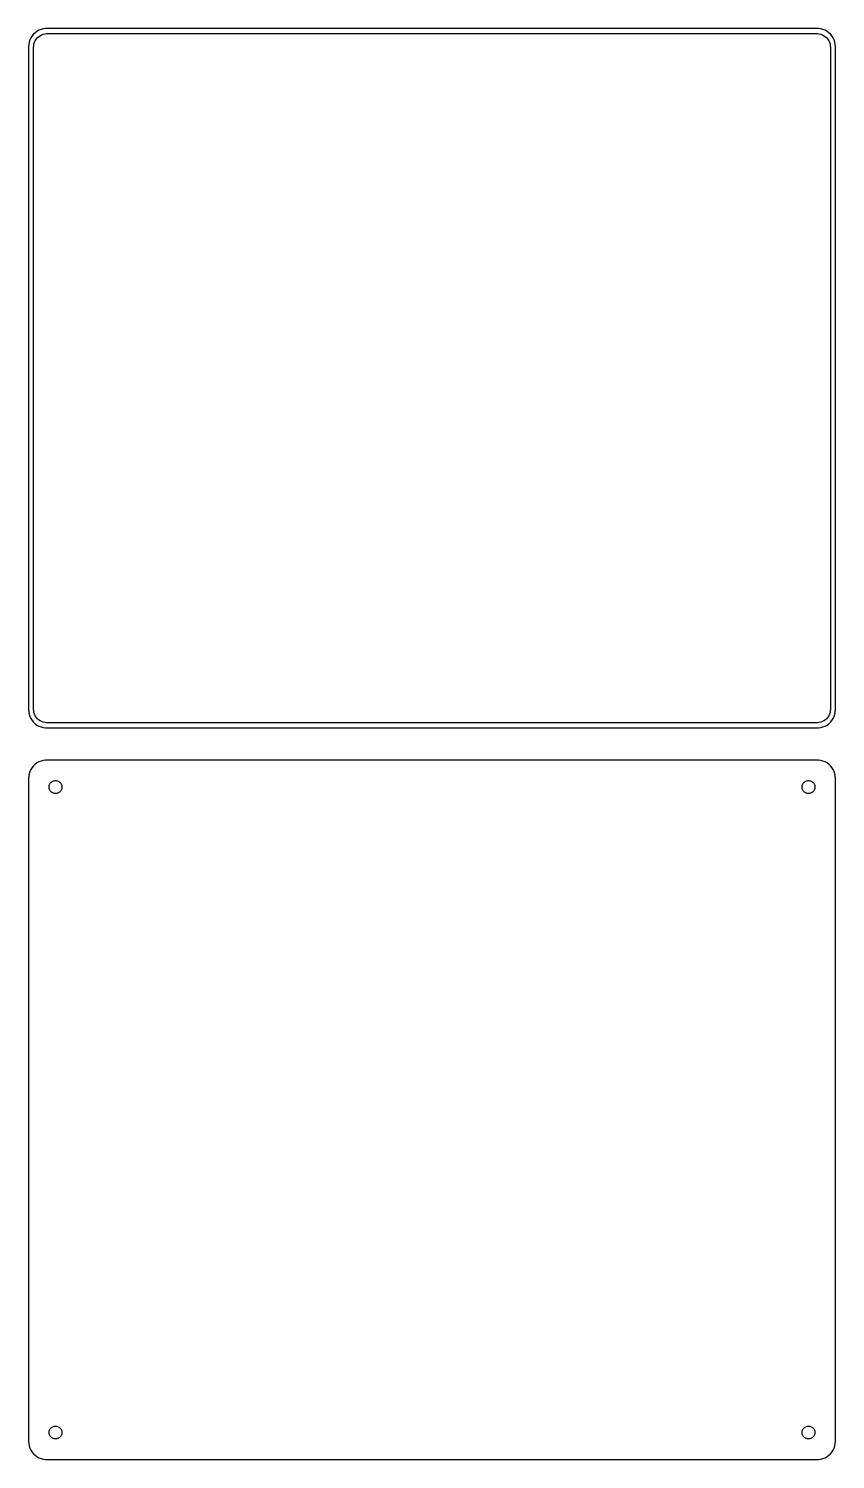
# Model space of a CAD drawing. Header units: metres. Extents: x -112 to 112, y 107 to 505.
import ezdxf

# ---------------------------------------------------------------- set-up
doc = ezdxf.new("R2010")
doc.units = ezdxf.units.M

msp = doc.modelspace()

# ---------------------------------------------------------------- linework, layer by layer
for p, q in [((-111.882, 502.909), (-112.149, 502.341)), ((-111.545, 503.439), (-111.882, 502.909)), ((-111.145, 503.923), (-111.545, 503.439)), ((-110.687, 504.353), (-111.145, 503.923)), ((-110.179, 504.722), (-110.687, 504.353)), ((-110.38, 502.524), (-110.071, 502.899)), ((-109.629, 505.024), (-110.179, 504.722)), ((-110.071, 502.899), (-109.716, 503.231)), ((-109.716, 503.231), (-109.323, 503.517)), ((-109.045, 505.255), (-109.629, 505.024)), ((-109.323, 503.517), (-108.898, 503.751)), ((-108.437, 505.411), (-109.045, 505.255)), ((-108.898, 503.751), (-108.446, 503.93)), ((-108.446, 503.93), (-107.975, 504.051)), ((-107.814, 505.49), (-108.437, 505.411)), ((-107.975, 504.051), (-107.493, 504.112)), ((107.814, 505.49), (-107.814, 505.49)), ((-107.493, 504.112), (107.493, 504.112)), ((107.493, 504.112), (107.975, 504.051)), ((108.437, 505.411), (107.814, 505.49)), ((107.975, 504.051), (108.446, 503.93)), ((109.045, 505.255), (108.437, 505.411)), ((108.446, 503.93), (108.898, 503.751)), ((108.898, 503.751), (109.323, 503.517)), ((109.629, 505.024), (109.045, 505.255)), ((109.323, 503.517), (109.716, 503.231)), ((110.179, 504.722), (109.629, 505.024)), ((109.716, 503.231), (110.071, 502.899)), ((110.071, 502.899), (110.38, 502.524)), ((110.687, 504.353), (110.179, 504.722)), ((111.145, 503.923), (110.687, 504.353)), ((111.545, 503.439), (111.145, 503.923)), ((111.882, 502.909), (111.545, 503.439)), ((112.149, 502.341), (111.882, 502.909)), ((-112.461, 501.127), (-112.5, 500.5)), ((-112.5, 500.5), (-112.5, 315.5)), ((-112.343, 501.743), (-112.461, 501.127)), ((-112.149, 502.341), (-112.343, 501.743)), ((-111.119, 500.25), (-111.089, 500.735)), ((-111.119, 315.75), (-111.119, 500.25)), ((-111.089, 500.735), (-110.998, 501.212)), ((-110.998, 501.212), (-110.848, 501.674)), ((-110.848, 501.674), (-110.641, 502.114)), ((-110.641, 502.114), (-110.38, 502.524)), ((110.38, 502.524), (110.641, 502.114)), ((110.641, 502.114), (110.848, 501.674)), ((110.848, 501.674), (110.998, 501.212)), ((110.998, 501.212), (111.089, 500.735)), ((111.089, 500.735), (111.119, 500.25)), ((111.119, 500.25), (111.119, 315.75)), ((112.343, 501.743), (112.149, 502.341)), ((112.461, 501.127), (112.343, 501.743)), ((112.5, 500.5), (112.461, 501.127)), ((112.5, 315.5), (112.5, 500.5)), ((-112.5, 315.5), (-112.461, 314.873)), ((-111.089, 315.265), (-111.119, 315.75)), ((-110.998, 314.788), (-111.089, 315.265)), ((111.089, 315.265), (110.998, 314.788)), ((111.119, 315.75), (111.089, 315.265)), ((112.461, 314.873), (112.5, 315.5)), ((-112.461, 314.873), (-112.343, 314.257)), ((-112.343, 314.257), (-112.149, 313.659)), ((-112.149, 313.659), (-111.882, 313.091)), ((-111.882, 313.091), (-111.545, 312.561)), ((-111.545, 312.561), (-111.145, 312.077)), ((-111.145, 312.077), (-110.687, 311.647)), ((-110.848, 314.326), (-110.998, 314.788)), ((-110.641, 313.886), (-110.848, 314.326)), ((-110.687, 311.647), (-110.179, 311.278)), ((-110.38, 313.476), (-110.641, 313.886)), ((-110.071, 313.101), (-110.38, 313.476)), ((-110.179, 311.278), (-109.629, 310.976)), ((-109.716, 312.769), (-110.071, 313.101)), ((-109.323, 312.483), (-109.716, 312.769)), ((-108.898, 312.249), (-109.323, 312.483)), ((-108.446, 312.07), (-108.898, 312.249)), ((-107.975, 311.949), (-108.446, 312.07)), ((-107.493, 311.888), (-107.975, 311.949)), ((107.493, 311.888), (-107.493, 311.888)), ((107.975, 311.949), (107.493, 311.888)), ((108.446, 312.07), (107.975, 311.949)), ((108.898, 312.249), (108.446, 312.07)), ((109.323, 312.483), (108.898, 312.249)), ((109.716, 312.769), (109.323, 312.483)), ((109.629, 310.976), (110.179, 311.278)), ((110.071, 313.101), (109.716, 312.769)), ((110.38, 313.476), (110.071, 313.101)), ((110.179, 311.278), (110.687, 311.647)), ((110.641, 313.886), (110.38, 313.476)), ((110.848, 314.326), (110.641, 313.886)), ((110.687, 311.647), (111.145, 312.077)), ((110.998, 314.788), (110.848, 314.326)), ((111.145, 312.077), (111.545, 312.561)), ((111.545, 312.561), (111.882, 313.091)), ((111.882, 313.091), (112.149, 313.659)), ((112.149, 313.659), (112.343, 314.257)), ((112.343, 314.257), (112.461, 314.873)), ((-109.629, 310.976), (-109.045, 310.745)), ((-109.045, 310.745), (-108.437, 310.589)), ((-108.437, 310.589), (-107.814, 310.51)), ((-107.814, 310.51), (107.814, 310.51)), ((107.814, 310.51), (108.437, 310.589)), ((108.437, 310.589), (109.045, 310.745)), ((109.045, 310.745), (109.629, 310.976)), ((-111.545, 299.439), (-111.882, 298.909)), ((-111.145, 299.923), (-111.545, 299.439)), ((-110.687, 300.353), (-111.145, 299.923)), ((-110.179, 300.722), (-110.687, 300.353)), ((-109.629, 301.024), (-110.179, 300.722)), ((-109.045, 301.255), (-109.629, 301.024)), ((-108.437, 301.411), (-109.045, 301.255)), ((-107.814, 301.49), (-108.437, 301.411)), ((107.814, 301.49), (-107.814, 301.49)), ((108.437, 301.411), (107.814, 301.49)), ((109.045, 301.255), (108.437, 301.411)), ((109.629, 301.024), (109.045, 301.255)), ((110.179, 300.722), (109.629, 301.024)), ((110.687, 300.353), (110.179, 300.722)), ((111.145, 299.923), (110.687, 300.353)), ((111.545, 299.439), (111.145, 299.923)), ((111.882, 298.909), (111.545, 299.439)), ((-112.461, 297.127), (-112.5, 296.5)), ((-112.5, 296.5), (-112.5, 111.5)), ((-112.343, 297.743), (-112.461, 297.127)), ((-112.149, 298.341), (-112.343, 297.743)), ((-111.882, 298.909), (-112.149, 298.341)), ((-106.312, 295.232), (-106.147, 295.387)), ((-106.147, 295.387), (-105.964, 295.52)), ((-105.964, 295.52), (-105.766, 295.629)), ((-105.766, 295.629), (-105.556, 295.712)), ((-105.556, 295.712), (-105.337, 295.768)), ((-105.337, 295.768), (-105.113, 295.796)), ((-105.113, 295.796), (-104.887, 295.796)), ((-104.887, 295.796), (-104.663, 295.768)), ((-104.663, 295.768), (-104.444, 295.712)), ((-104.444, 295.712), (-104.234, 295.629)), ((-104.234, 295.629), (-104.036, 295.52)), ((-104.036, 295.52), (-103.853, 295.387)), ((-103.853, 295.387), (-103.688, 295.232)), ((103.688, 295.232), (103.853, 295.387)), ((103.853, 295.387), (104.036, 295.52)), ((104.036, 295.52), (104.234, 295.629)), ((104.234, 295.629), (104.444, 295.712)), ((104.444, 295.712), (104.663, 295.768)), ((104.663, 295.768), (104.887, 295.796)), ((104.887, 295.796), (105.113, 295.796)), ((105.113, 295.796), (105.337, 295.768)), ((105.337, 295.768), (105.556, 295.712)), ((105.556, 295.712), (105.766, 295.629)), ((105.766, 295.629), (105.964, 295.52)), ((105.964, 295.52), (106.147, 295.387)), ((106.147, 295.387), (106.312, 295.232)), ((112.149, 298.341), (111.882, 298.909)), ((112.343, 297.743), (112.149, 298.341)), ((112.461, 297.127), (112.343, 297.743)), ((112.5, 296.5), (112.461, 297.127)), ((112.5, 111.5), (112.5, 296.5)), ((-106.8, 294), (-106.786, 294.226)), ((-106.786, 293.774), (-106.8, 294)), ((-106.786, 294.226), (-106.743, 294.448)), ((-106.743, 293.552), (-106.786, 293.774)), ((-106.743, 294.448), (-106.674, 294.663)), ((-106.674, 293.337), (-106.743, 293.552)), ((-106.674, 294.663), (-106.577, 294.867)), ((-106.577, 293.133), (-106.674, 293.337)), ((-106.577, 294.867), (-106.456, 295.058)), ((-106.456, 292.942), (-106.577, 293.133)), ((-106.456, 295.058), (-106.312, 295.232)), ((-106.312, 292.768), (-106.456, 292.942)), ((-106.147, 292.613), (-106.312, 292.768)), ((-105.964, 292.48), (-106.147, 292.613)), ((-105.766, 292.371), (-105.964, 292.48)), ((-105.556, 292.288), (-105.766, 292.371)), ((-105.337, 292.232), (-105.556, 292.288)), ((-105.113, 292.204), (-105.337, 292.232)), ((-104.887, 292.204), (-105.113, 292.204)), ((-104.663, 292.232), (-104.887, 292.204)), ((-104.444, 292.288), (-104.663, 292.232)), ((-104.234, 292.371), (-104.444, 292.288)), ((-104.036, 292.48), (-104.234, 292.371)), ((-103.853, 292.613), (-104.036, 292.48)), ((-103.688, 292.768), (-103.853, 292.613)), ((-103.688, 295.232), (-103.544, 295.058)), ((-103.544, 292.942), (-103.688, 292.768)), ((-103.544, 295.058), (-103.423, 294.867)), ((-103.423, 293.133), (-103.544, 292.942)), ((-103.423, 294.867), (-103.326, 294.663)), ((-103.326, 293.337), (-103.423, 293.133)), ((-103.326, 294.663), (-103.257, 294.448)), ((-103.257, 293.552), (-103.326, 293.337)), ((-103.257, 294.448), (-103.214, 294.226)), ((-103.214, 293.774), (-103.257, 293.552)), ((-103.214, 294.226), (-103.2, 294)), ((-103.2, 294), (-103.214, 293.774)), ((103.2, 294), (103.214, 294.226)), ((103.214, 293.774), (103.2, 294)), ((103.214, 294.226), (103.257, 294.448)), ((103.257, 293.552), (103.214, 293.774)), ((103.257, 294.448), (103.326, 294.663)), ((103.326, 293.337), (103.257, 293.552)), ((103.326, 294.663), (103.423, 294.867)), ((103.423, 293.133), (103.326, 293.337)), ((103.423, 294.867), (103.544, 295.058)), ((103.544, 292.942), (103.423, 293.133)), ((103.544, 295.058), (103.688, 295.232)), ((103.688, 292.768), (103.544, 292.942)), ((103.853, 292.613), (103.688, 292.768)), ((104.036, 292.48), (103.853, 292.613)), ((104.234, 292.371), (104.036, 292.48)), ((104.444, 292.288), (104.234, 292.371)), ((104.663, 292.232), (104.444, 292.288)), ((104.887, 292.204), (104.663, 292.232)), ((105.113, 292.204), (104.887, 292.204)), ((105.337, 292.232), (105.113, 292.204)), ((105.556, 292.288), (105.337, 292.232)), ((105.766, 292.371), (105.556, 292.288)), ((105.964, 292.48), (105.766, 292.371)), ((106.147, 292.613), (105.964, 292.48)), ((106.312, 292.768), (106.147, 292.613)), ((106.312, 295.232), (106.456, 295.058)), ((106.456, 292.942), (106.312, 292.768)), ((106.456, 295.058), (106.577, 294.867)), ((106.577, 293.133), (106.456, 292.942)), ((106.577, 294.867), (106.674, 294.663)), ((106.674, 293.337), (106.577, 293.133)), ((106.674, 294.663), (106.743, 294.448)), ((106.743, 293.552), (106.674, 293.337)), ((106.743, 294.448), (106.786, 294.226)), ((106.786, 293.774), (106.743, 293.552)), ((106.786, 294.226), (106.8, 294)), ((106.8, 294), (106.786, 293.774)), ((-105.766, 115.629), (-105.556, 115.712)), ((-105.556, 115.712), (-105.337, 115.768)), ((-105.337, 115.768), (-105.113, 115.796)), ((-105.113, 115.796), (-104.887, 115.796)), ((-104.887, 115.796), (-104.663, 115.768)), ((-104.663, 115.768), (-104.444, 115.712)), ((-104.444, 115.712), (-104.234, 115.629)), ((104.234, 115.629), (104.444, 115.712)), ((104.444, 115.712), (104.663, 115.768)), ((104.663, 115.768), (104.887, 115.796)), ((104.887, 115.796), (105.113, 115.796)), ((105.113, 115.796), (105.337, 115.768)), ((105.337, 115.768), (105.556, 115.712)), ((105.556, 115.712), (105.766, 115.629)), ((-106.8, 114), (-106.786, 114.226)), ((-106.786, 113.774), (-106.8, 114)), ((-106.786, 114.226), (-106.743, 114.448)), ((-106.743, 113.552), (-106.786, 113.774)), ((-106.743, 114.448), (-106.674, 114.663)), ((-106.674, 113.337), (-106.743, 113.552)), ((-106.674, 114.663), (-106.577, 114.867)), ((-106.577, 113.133), (-106.674, 113.337)), ((-106.577, 114.867), (-106.456, 115.058)), ((-106.456, 112.942), (-106.577, 113.133)), ((-106.456, 115.058), (-106.312, 115.232)), ((-106.312, 112.768), (-106.456, 112.942)), ((-106.312, 115.232), (-106.147, 115.387)), ((-106.147, 112.613), (-106.312, 112.768)), ((-106.147, 115.387), (-105.964, 115.52)), ((-105.964, 112.48), (-106.147, 112.613)), ((-105.964, 115.52), (-105.766, 115.629)), ((-105.766, 112.371), (-105.964, 112.48)), ((-105.556, 112.288), (-105.766, 112.371)), ((-105.337, 112.232), (-105.556, 112.288)), ((-105.113, 112.204), (-105.337, 112.232)), ((-104.887, 112.204), (-105.113, 112.204)), ((-104.663, 112.232), (-104.887, 112.204)), ((-104.444, 112.288), (-104.663, 112.232)), ((-104.234, 112.371), (-104.444, 112.288)), ((-104.234, 115.629), (-104.036, 115.52)), ((-104.036, 112.48), (-104.234, 112.371)), ((-104.036, 115.52), (-103.853, 115.387)), ((-103.853, 112.613), (-104.036, 112.48)), ((-103.853, 115.387), (-103.688, 115.232)), ((-103.688, 112.768), (-103.853, 112.613)), ((-103.688, 115.232), (-103.544, 115.058)), ((-103.544, 112.942), (-103.688, 112.768)), ((-103.544, 115.058), (-103.423, 114.867)), ((-103.423, 113.133), (-103.544, 112.942)), ((-103.423, 114.867), (-103.326, 114.663)), ((-103.326, 113.337), (-103.423, 113.133)), ((-103.326, 114.663), (-103.257, 114.448)), ((-103.257, 113.552), (-103.326, 113.337)), ((-103.257, 114.448), (-103.214, 114.226)), ((-103.214, 113.774), (-103.257, 113.552)), ((-103.214, 114.226), (-103.2, 114)), ((-103.2, 114), (-103.214, 113.774)), ((103.2, 114), (103.214, 114.226)), ((103.214, 113.774), (103.2, 114)), ((103.214, 114.226), (103.257, 114.448)), ((103.257, 113.552), (103.214, 113.774)), ((103.257, 114.448), (103.326, 114.663)), ((103.326, 113.337), (103.257, 113.552)), ((103.326, 114.663), (103.423, 114.867)), ((103.423, 113.133), (103.326, 113.337)), ((103.423, 114.867), (103.544, 115.058)), ((103.544, 112.942), (103.423, 113.133)), ((103.544, 115.058), (103.688, 115.232)), ((103.688, 112.768), (103.544, 112.942)), ((103.688, 115.232), (103.853, 115.387)), ((103.853, 112.613), (103.688, 112.768)), ((103.853, 115.387), (104.036, 115.52)), ((104.036, 112.48), (103.853, 112.613)), ((104.036, 115.52), (104.234, 115.629)), ((104.234, 112.371), (104.036, 112.48)), ((104.444, 112.288), (104.234, 112.371)), ((104.663, 112.232), (104.444, 112.288)), ((104.887, 112.204), (104.663, 112.232)), ((105.113, 112.204), (104.887, 112.204)), ((105.337, 112.232), (105.113, 112.204)), ((105.556, 112.288), (105.337, 112.232)), ((105.766, 112.371), (105.556, 112.288)), ((105.766, 115.629), (105.964, 115.52)), ((105.964, 112.48), (105.766, 112.371)), ((105.964, 115.52), (106.147, 115.387)), ((106.147, 112.613), (105.964, 112.48)), ((106.147, 115.387), (106.312, 115.232)), ((106.312, 112.768), (106.147, 112.613)), ((106.312, 115.232), (106.456, 115.058)), ((106.456, 112.942), (106.312, 112.768)), ((106.456, 115.058), (106.577, 114.867)), ((106.577, 113.133), (106.456, 112.942)), ((106.577, 114.867), (106.674, 114.663)), ((106.674, 113.337), (106.577, 113.133)), ((106.674, 114.663), (106.743, 114.448)), ((106.743, 113.552), (106.674, 113.337)), ((106.743, 114.448), (106.786, 114.226)), ((106.786, 113.774), (106.743, 113.552)), ((106.786, 114.226), (106.8, 114)), ((106.8, 114), (106.786, 113.774)), ((-112.5, 111.5), (-112.461, 110.873)), ((-112.461, 110.873), (-112.343, 110.257)), ((-112.343, 110.257), (-112.149, 109.659)), ((-112.149, 109.659), (-111.882, 109.091)), ((-111.882, 109.091), (-111.545, 108.561)), ((-111.545, 108.561), (-111.145, 108.077)), ((-111.145, 108.077), (-110.687, 107.647)), ((110.687, 107.647), (111.145, 108.077)), ((111.145, 108.077), (111.545, 108.561)), ((111.545, 108.561), (111.882, 109.091)), ((111.882, 109.091), (112.149, 109.659)), ((112.149, 109.659), (112.343, 110.257)), ((112.343, 110.257), (112.461, 110.873)), ((112.461, 110.873), (112.5, 111.5)), ((-110.687, 107.647), (-110.179, 107.278)), ((-110.179, 107.278), (-109.629, 106.976)), ((-109.629, 106.976), (-109.045, 106.745)), ((-109.045, 106.745), (-108.437, 106.589)), ((-108.437, 106.589), (-107.814, 106.51)), ((-107.814, 106.51), (107.814, 106.51)), ((107.814, 106.51), (108.437, 106.589)), ((108.437, 106.589), (109.045, 106.745)), ((109.045, 106.745), (109.629, 106.976)), ((109.629, 106.976), (110.179, 107.278)), ((110.179, 107.278), (110.687, 107.647))]:
    msp.add_line(p, q)

doc.saveas('drawing.dxf')
